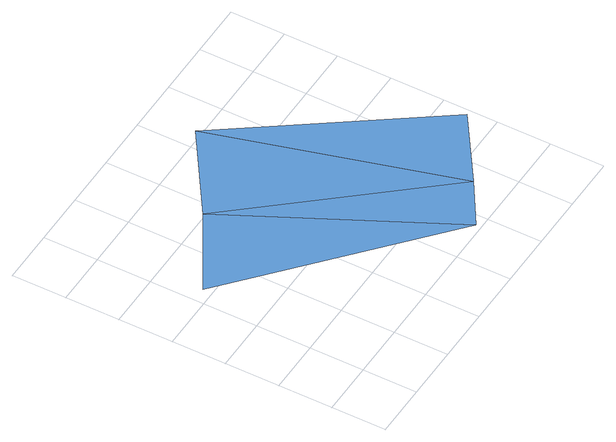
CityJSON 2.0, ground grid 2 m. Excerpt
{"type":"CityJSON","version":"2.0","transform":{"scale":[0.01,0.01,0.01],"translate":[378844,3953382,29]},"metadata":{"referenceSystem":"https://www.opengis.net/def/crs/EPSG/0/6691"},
"CityObjects":{
"waterbody1":{"type":"WaterBody","attributes":{"name":"妙正寺川","class":"1030"},"geometry":[{"type":"MultiSurface","lod":"1","boundaries":[[[0,1,2]],[[0,3,1]],[[3,4,1]],[[3,5,4]]]}]}
},
"vertices":[
[759,22,58],[356,810,58],[58,637,57],[927,129,58],[673,1024,58],[1182,304,58]
]}
